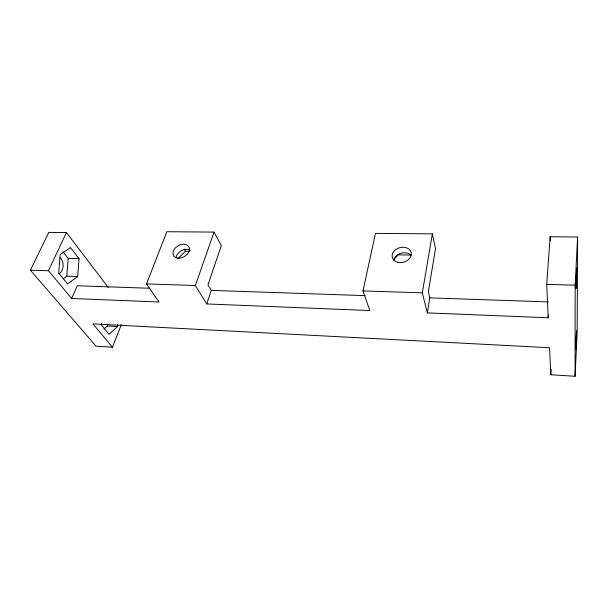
<?xml version="1.0" encoding="UTF-8"?>
<svg xmlns="http://www.w3.org/2000/svg" width="608" height="608" viewBox="0 0 608 608"><rect width="100%" height="100%" fill="white"/><g stroke="black" fill="none" stroke-linecap="round" stroke-linejoin="round"><path stroke-width="0.91" d="M121.387 324.573L112.419 347.221L92.902 323.874L549.564 347.73L550.787 374.756L575.077 376.276L575.16 285.175L577.6 237.014L550.179 236.778L546.691 284.392L548.203 317.779L427.34 312.884L422.317 292.843L432.356 233.837L375.478 233.381L362.991 290.92L369.808 310.551L206.728 303.939L195.35 285.502L214.039 232.096L166.805 231.724L146.505 283.921L159.076 302.009L71.66 298.467L48.458 270.72L30.4 270.226L48.777 232.393L66.447 232.552L108.239 287.447M577.6 237.014L577.167 332.059L575.077 376.276M550.787 374.756L551.152 369.162M548.203 317.779L548.401 314.99M101.665 323.357L101.528 325.151L109.045 334.286L117.557 326.58L117.694 324.74M104.036 328.981L107.365 326.04L107.502 324.208M63.148 278.829L66.781 276.184L68.195 258.408L62.981 251.803M77.657 276.511L79.055 258.643L70.505 247.578L60.184 254.592L58.702 273.121L67.625 283.959L77.657 276.511L66.781 276.184M427.34 312.884L429.795 297.867L428.344 291.825L435.503 248.588L432.356 233.837M206.728 303.939L211.288 290.373L207.974 284.81L221.32 245.586L214.039 232.096M71.66 298.467L77.284 285.775L149.887 288.26M48.458 270.72L66.447 232.552M393.695 259.715L398.172 254.836L410.985 255.048M177.688 258.864L185.516 251.256L189.232 251.317M68.195 258.408L79.055 258.643M546.691 284.392L575.16 285.175M146.505 283.921L195.35 285.502M362.991 290.92L422.317 292.843M211.288 290.373L365.302 295.655M429.795 297.867L548.363 301.933M107.365 326.04L117.557 326.58M112.419 347.221L96.041 346.188L30.4 270.226M184.178 249.022L185.516 251.256M550.179 236.778L550.316 240.548M176.077 257.8A8.755 6.209 -30 0 1 181.534 250.602A8.755 6.209 -30 0 1 190.312 250.238M60.002 257.754A8.33 5.107 -89.3 0 1 63.08 266.441A8.33 5.107 -89.3 0 1 58.725 273.699M393.771 260.148A9.667 7.486 -15.1 0 1 400.915 253.24A9.667 7.486 -15.1 0 1 410.833 255.048M575.943 284.932L575.981 288.678L576.726 267.946L575.943 284.932M575.806 346.682L575.837 349.6L576.513 330.836L575.806 346.682M178.691 258.149A8.824 6.217 -29.9 0 0 189.286 247.79A8.824 6.217 -29.9 0 0 175.682 247.638A8.824 6.217 -29.9 0 0 178.691 258.149M397.898 262.299A9.751 7.509 -15.2 0 0 411.266 253.019A9.751 7.509 -15.2 0 0 395.99 249.402A9.751 7.509 -15.2 0 0 397.898 262.299"/></g></svg>
